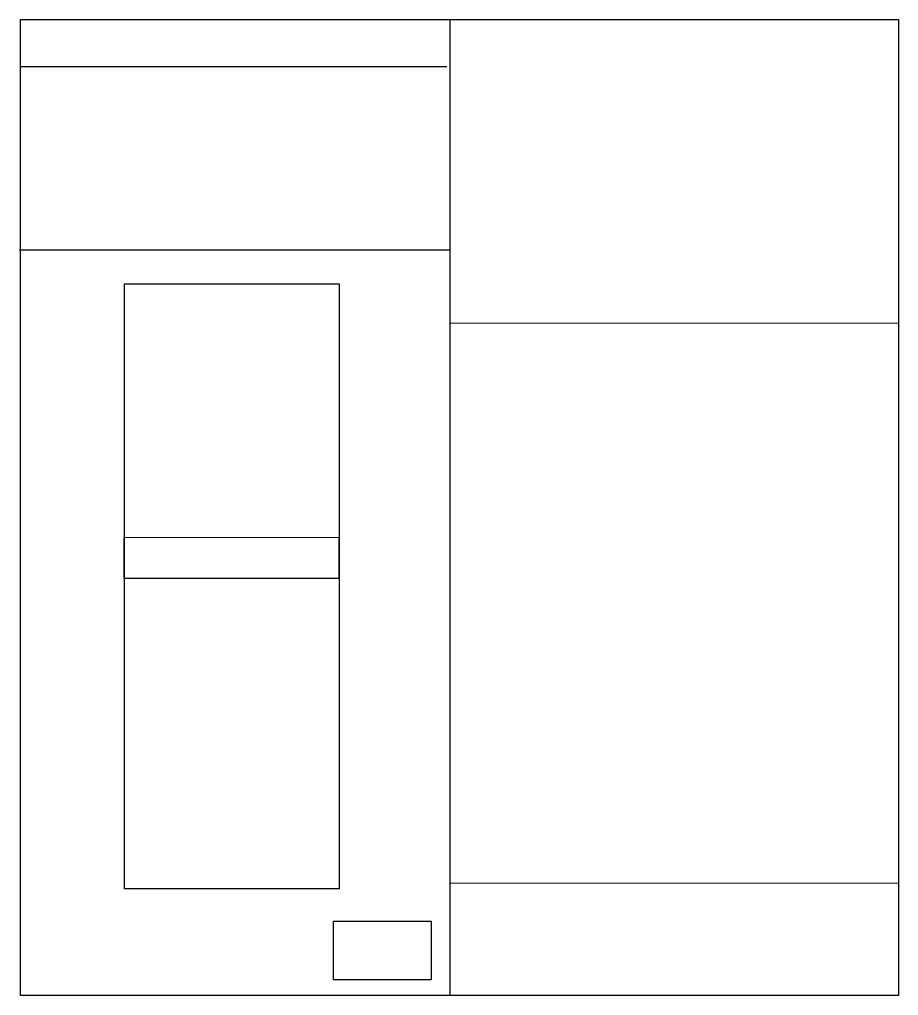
# Model space of a CAD drawing. Extents: x 0 to 45, y 0 to 50.
import ezdxf
from ezdxf.enums import TextEntityAlignment as Align

# ---------------------------------------------------------------- set-up
doc = ezdxf.new("R2010")
doc.units = 0
doc.layers.add('--4N-THT. MCB-MCCB-ACB', color=124, linetype='CONTINUOUS')
doc.layers.add('--6N-THT. HOLE COVER', color=2, linetype='CONTINUOUS')
doc.styles.add('- 13.0', font='times.ttf', dxfattribs={"height": 13})

# ---------------------------------------------------------------- blocks, each defined once
blk = doc.blocks.new('06 - N - SC MCCB LÕ ĐỤC EZC100 2 PHASE')
at = {"layer": '--6N-THT. HOLE COVER', "color": 2}
blk.add_line((-0.498, 25), (-0.498, -25), dxfattribs=at)
at = {"layer": '--6N-THT. HOLE COVER', "color": 124}
for p, q in [((-22.52, 22.594), (-0.649, 22.594)), ((-22.544, 13.206), (-0.514, 13.206)), ((-17.172, 11.461), (-6.171, 11.461)), ((-17.172, -19.542), (-17.172, 11.461)), ((-17.172, 11.461), (-17.172, 11.461)), ((-6.171, 11.461), (-6.171, -19.542)), ((-0.435, 9.45), (22.484, 9.456)), ((-17.185, -3.634), (-17.184, -1.532)), ((-17.184, -1.532), (-6.174, -1.518)), ((-6.174, -1.518), (-6.174, -3.634)), ((-6.174, -3.634), (-17.185, -3.634)), ((-6.174, -3.634), (-6.174, -3.634)), ((-0.435, -19.242), (22.484, -19.237)), ((-6.171, -19.542), (-17.172, -19.542)), ((-6.454, -21.194), (-1.456, -21.194)), ((-6.454, -24.193), (-6.454, -21.194)), ((-6.454, -21.194), (-6.454, -21.194)), ((-1.456, -21.194), (-1.456, -24.193)), ((-1.456, -24.193), (-6.454, -24.193))]:
    blk.add_line(p, q, dxfattribs=at)
at = {"layer": '--6N-THT. HOLE COVER', "color": 1}
blk.add_lwpolyline([(-22.5, 25), (22.5, 25), (22.5, -25), (-22.5, -25)], close=True, dxfattribs=at)
at = {"layer": '--4N-THT. MCB-MCCB-ACB', "color": 3, "style": '- 13.0'}
for tag, p in [('MCCB', (0.006, 60.495)), ('AMPE', (0.006, 40.495))]:
    blk.add_attdef(tag, text='', height=13, dxfattribs=at).set_placement(p, align=Align.MIDDLE_CENTER)

msp = doc.modelspace()

# ---------------------------------------------------------------- block references
msp.add_blockref('06 - N - SC MCCB LÕ ĐỤC EZC100 2 PHASE', (22.544, 25))

doc.saveas('drawing.dxf')
